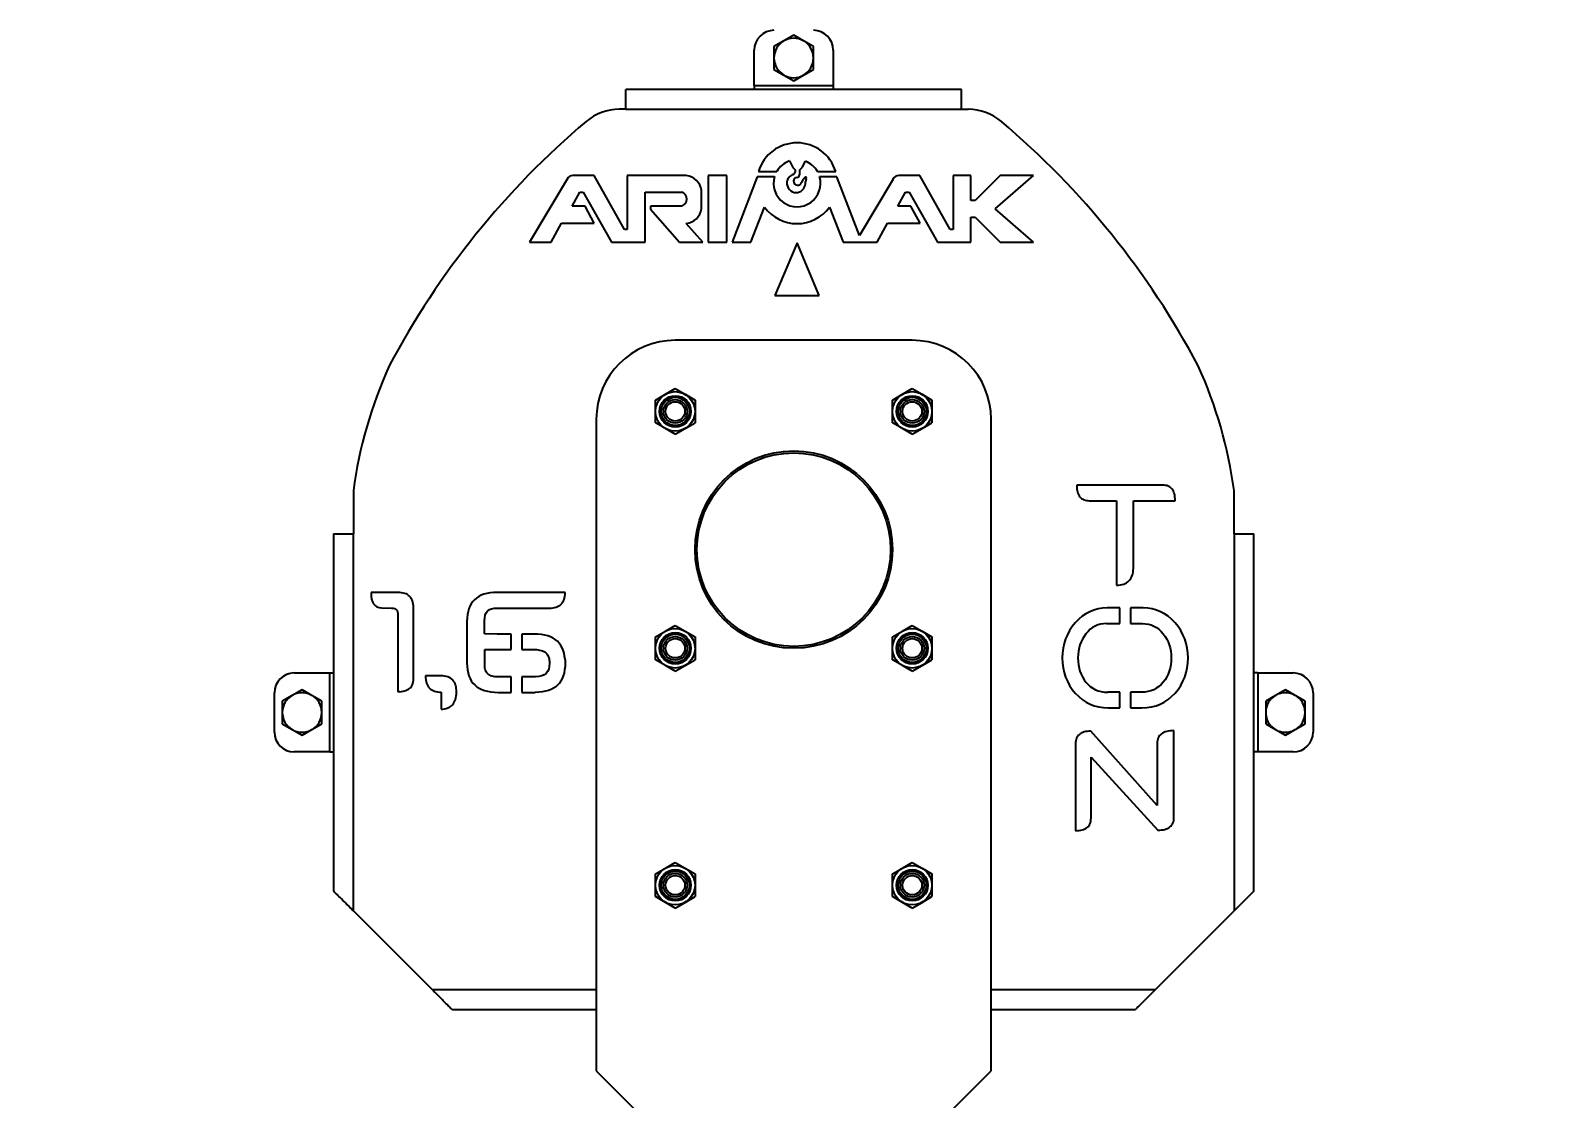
# Model space of a CAD drawing. Header units: centimetres. Extents: x 470464 to 524273, y 49611 to 59074.
# Drawn here: x 505228.55 to 505266.98, y 50262 to 50289.05 of the extents above; entities that cross this region are included whole.
import ezdxf

# ---------------------------------------------------------------- set-up
doc = ezdxf.new("R2010")
doc.units = ezdxf.units.CM
doc.header["$MEASUREMENT"] = 0
doc.layers.add('S-COLS-STEL', color=3, linetype='Continuous', lineweight=9)
doc.layers.add('vinç', color=7, linetype='Continuous')
doc.styles.add('TS-FREA-GENL', font='calibri.ttf', dxfattribs={"width": 0.7})

# ---------------------------------------------------------------- blocks, each defined once
blk = doc.blocks.new('dfdskytjhtdfxzgresdjkyu')
at = {"color": 2, "linetype": 'Continuous', "lineweight": 25}
for p, q in [((417929.459, 68970.207), (417929.209, 68970.063)), ((417929.709, 68970.063), (417929.459, 68970.207)), ((417928.459, 68968.93), (417928.459, 68969.83)), ((417929.209, 68970.063), (417928.959, 68969.918)), ((417928.959, 68969.918), (417928.959, 68969.63)), ((417929.959, 68969.918), (417929.709, 68970.063)), ((417929.959, 68969.63), (417929.959, 68969.918)), ((417930.459, 68969.83), (417930.459, 68968.93)), ((417928.959, 68969.63), (417928.959, 68969.341)), ((417928.959, 68969.341), (417929.209, 68969.197)), ((417929.709, 68969.197), (417929.959, 68969.341)), ((417929.959, 68969.341), (417929.959, 68969.63)), ((417929.209, 68969.197), (417929.459, 68969.052)), ((417929.459, 68969.052), (417929.709, 68969.197)), ((417933.709, 68968.83), (417925.209, 68968.83)), ((417925.209, 68968.33), (417925.209, 68968.83)), ((417928.459, 68968.93), (417928.459, 68968.83)), ((417928.459, 68968.93), (417930.459, 68968.93)), ((417930.459, 68968.93), (417930.459, 68968.83)), ((417933.709, 68968.33), (417933.709, 68968.83)), ((417925.209, 68968.33), (417925.042, 68968.33)), ((417925.209, 68968.33), (417933.709, 68968.33)), ((417933.709, 68968.33), (417933.876, 68968.33)), ((417924.402, 68966.651), (417923.869, 68966.651)), ((417925.171, 68965.284), (417924.402, 68966.651)), ((417925.245, 68966.651), (417925.245, 68965.284)), ((417926.739, 68966.651), (417925.245, 68966.651)), ((417927.294, 68966.651), (417927.294, 68964.964)), ((417927.764, 68966.651), (417927.294, 68966.651)), ((417927.764, 68964.964), (417927.764, 68966.651)), ((417928.564, 68966.756), (417929.027, 68966.756)), ((417929.348, 68967.021), (417929.44, 68966.86)), ((417929.493, 68966.801), (417929.493, 68966.74)), ((417929.616, 68966.714), (417929.616, 68966.801)), ((417929.669, 68966.86), (417929.757, 68967.014)), ((417930.059, 68966.756), (417930.521, 68966.756)), ((417932.654, 68966.651), (417932.12, 68966.651)), ((417933.422, 68965.284), (417932.654, 68966.651)), ((417933.497, 68966.651), (417933.497, 68965.284)), ((417933.945, 68966.651), (417933.497, 68966.651)), ((417933.945, 68966.018), (417933.945, 68966.651)), ((417934.687, 68966.651), (417934.054, 68966.018)), ((417934.561, 68965.807), (417935.528, 68966.651)), ((417935.528, 68966.651), (417934.687, 68966.651)), ((417923.721, 68966.563), (417922.769, 68964.964)), ((417927.126, 68965.81), (417927.126, 68966.28)), ((417928.534, 68966.624), (417927.9, 68964.964)), ((417928.97, 68966.624), (417928.534, 68966.624)), ((417930.552, 68966.624), (417930.115, 68966.624)), ((417931.121, 68965.131), (417930.552, 68966.624)), ((417931.973, 68966.563), (417931.121, 68965.131)), ((417923.845, 68965.88), (417924.041, 68966.234)), ((417924.174, 68965.88), (417923.845, 68965.88)), ((417924.041, 68966.234), (417924.13, 68966.234)), ((417924.13, 68966.234), (417924.845, 68964.964)), ((417924.405, 68965.444), (417924.174, 68965.88)), ((417925.693, 68966.234), (417926.625, 68966.234)), ((417925.693, 68964.964), (417925.693, 68966.234)), ((417926.625, 68965.88), (417925.833, 68965.88)), ((417925.833, 68965.88), (417925.833, 68965.799)), ((417932.097, 68965.88), (417932.293, 68966.234)), ((417932.426, 68965.88), (417932.097, 68965.88)), ((417932.293, 68966.234), (417932.382, 68966.234)), ((417932.382, 68966.234), (417933.096, 68964.964)), ((417932.656, 68965.444), (417932.426, 68965.88)), ((417934.054, 68966.018), (417933.945, 68966.018)), ((417925.833, 68965.799), (417926.564, 68964.964)), ((417928.373, 68964.964), (417928.72, 68965.851)), ((417930.366, 68965.851), (417930.712, 68964.964)), ((417933.945, 68965.597), (417934.054, 68965.597)), ((417933.945, 68964.964), (417933.945, 68965.597)), ((417934.054, 68965.597), (417934.687, 68964.964)), ((417935.528, 68964.964), (417934.561, 68965.807)), ((417923.32, 68964.964), (417923.58, 68965.444)), ((417923.58, 68965.444), (417924.405, 68965.444)), ((417925.245, 68965.284), (417925.171, 68965.284)), ((417927.155, 68964.964), (417926.739, 68965.44)), ((417931.572, 68964.964), (417931.832, 68965.444)), ((417931.832, 68965.444), (417932.656, 68965.444)), ((417933.497, 68965.284), (417933.422, 68965.284)), ((417922.769, 68964.964), (417923.32, 68964.964)), ((417924.845, 68964.964), (417925.693, 68964.964)), ((417926.564, 68964.964), (417927.155, 68964.964)), ((417927.294, 68964.964), (417927.764, 68964.964)), ((417927.9, 68964.964), (417928.373, 68964.964)), ((417929.543, 68964.952), (417928.984, 68963.612)), ((417930.102, 68963.612), (417929.543, 68964.952)), ((417930.712, 68964.964), (417931.572, 68964.964)), ((417933.096, 68964.964), (417933.945, 68964.964)), ((417934.687, 68964.964), (417935.528, 68964.964)), ((417928.984, 68963.612), (417930.102, 68963.612)), ((417932.459, 68962.48), (417926.459, 68962.48)), ((417925.959, 68960.968), (417926.209, 68961.113)), ((417925.959, 68960.68), (417925.959, 68960.968)), ((417926.209, 68961.113), (417926.459, 68961.257)), ((417926.459, 68961.257), (417926.709, 68961.113)), ((417926.709, 68961.113), (417926.959, 68960.968)), ((417926.959, 68960.968), (417926.959, 68960.68)), ((417931.959, 68960.968), (417932.209, 68961.113)), ((417931.959, 68960.68), (417931.959, 68960.968)), ((417932.209, 68961.113), (417932.459, 68961.257)), ((417932.459, 68961.257), (417932.709, 68961.113)), ((417932.709, 68961.113), (417932.959, 68960.968)), ((417932.959, 68960.968), (417932.959, 68960.68)), ((417925.959, 68960.391), (417925.959, 68960.68)), ((417926.959, 68960.68), (417926.959, 68960.391)), ((417931.959, 68960.391), (417931.959, 68960.68)), ((417932.959, 68960.68), (417932.959, 68960.391)), ((417924.459, 68960.48), (417924.459, 68943.98)), ((417926.209, 68960.247), (417925.959, 68960.391)), ((417926.459, 68960.102), (417926.209, 68960.247)), ((417926.459, 68960.102), (417926.709, 68960.247)), ((417926.709, 68960.247), (417926.959, 68960.391)), ((417932.209, 68960.247), (417931.959, 68960.391)), ((417932.459, 68960.102), (417932.209, 68960.247)), ((417932.459, 68960.102), (417932.709, 68960.247)), ((417932.709, 68960.247), (417932.959, 68960.391)), ((417934.459, 68943.98), (417934.459, 68960.48)), ((417918.309, 68958.676), (417918.309, 68957.58)), ((417936.624, 68958.813), (417936.625, 68958.765)), ((417938.799, 68958.813), (417936.624, 68958.813)), ((417936.625, 68958.765), (417936.629, 68958.721)), ((417936.629, 68958.721), (417936.635, 68958.679)), ((417936.635, 68958.679), (417936.644, 68958.641)), ((417936.644, 68958.641), (417936.655, 68958.605)), ((417936.655, 68958.605), (417936.669, 68958.573)), ((417938.838, 68958.811), (417938.799, 68958.813)), ((417938.874, 68958.807), (417938.838, 68958.811)), ((417938.907, 68958.799), (417938.874, 68958.807)), ((417938.939, 68958.788), (417938.907, 68958.799)), ((417938.967, 68958.774), (417938.939, 68958.788)), ((417938.993, 68958.757), (417938.967, 68958.774)), ((417939.017, 68958.737), (417938.993, 68958.757)), ((417939.038, 68958.714), (417939.017, 68958.737)), ((417939.057, 68958.688), (417939.038, 68958.714)), ((417939.073, 68958.659), (417939.057, 68958.688)), ((417939.086, 68958.627), (417939.073, 68958.659)), ((417939.098, 68958.591), (417939.086, 68958.627)), ((417939.106, 68958.553), (417939.098, 68958.591)), ((417940.609, 68957.58), (417940.609, 68958.676)), ((417936.669, 68958.573), (417936.685, 68958.544)), ((417936.685, 68958.544), (417936.704, 68958.517)), ((417936.704, 68958.517), (417936.725, 68958.494)), ((417936.725, 68958.494), (417936.749, 68958.474)), ((417936.749, 68958.474), (417936.775, 68958.457)), ((417936.775, 68958.457), (417936.803, 68958.444)), ((417936.803, 68958.444), (417936.834, 68958.433)), ((417936.834, 68958.433), (417936.868, 68958.425)), ((417936.868, 68958.425), (417936.904, 68958.421)), ((417936.904, 68958.421), (417936.943, 68958.419)), ((417936.943, 68958.419), (417937.631, 68958.419)), ((417937.631, 68958.419), (417937.631, 68956.276)), ((417938.058, 68958.419), (417939.118, 68958.419)), ((417938.058, 68956.706), (417938.058, 68958.419)), ((417939.112, 68958.511), (417939.106, 68958.553)), ((417939.117, 68958.467), (417939.112, 68958.511)), ((417939.118, 68958.419), (417939.117, 68958.467)), ((417917.809, 68957.58), (417917.809, 68948.53)), ((417917.809, 68957.58), (417918.309, 68957.58)), ((417918.309, 68948.03), (417918.309, 68957.58)), ((417940.609, 68957.58), (417940.609, 68948.03)), ((417940.609, 68957.58), (417941.109, 68957.58)), ((417941.109, 68948.53), (417941.109, 68957.58)), ((417938.055, 68956.654), (417938.058, 68956.706)), ((417937.631, 68956.276), (417937.682, 68956.279)), ((417937.682, 68956.279), (417937.73, 68956.285)), ((417937.73, 68956.285), (417937.774, 68956.293)), ((417937.774, 68956.293), (417937.815, 68956.306)), ((417937.815, 68956.306), (417937.853, 68956.321)), ((417937.853, 68956.321), (417937.888, 68956.34)), ((417937.888, 68956.34), (417937.92, 68956.362)), ((417937.92, 68956.362), (417937.948, 68956.387)), ((417937.948, 68956.387), (417937.973, 68956.415)), ((417937.973, 68956.415), (417937.994, 68956.447)), ((417937.994, 68956.447), (417938.013, 68956.482)), ((417938.013, 68956.482), (417938.029, 68956.521)), ((417938.029, 68956.521), (417938.041, 68956.562)), ((417938.041, 68956.562), (417938.05, 68956.607)), ((417938.05, 68956.607), (417938.055, 68956.654)), ((417918.758, 68956.093), (417918.76, 68956.003)), ((417919.436, 68956.093), (417918.758, 68956.093)), ((417918.76, 68956.003), (417918.771, 68955.926)), ((417918.771, 68955.926), (417918.791, 68955.86)), ((417919.484, 68956.091), (417919.436, 68956.093)), ((417919.528, 68956.086), (417919.484, 68956.091)), ((417919.57, 68956.079), (417919.528, 68956.086)), ((417919.608, 68956.069), (417919.57, 68956.079)), ((417919.644, 68956.056), (417919.608, 68956.069)), ((417919.676, 68956.039), (417919.644, 68956.056)), ((417919.705, 68956.02), (417919.676, 68956.039)), ((417919.731, 68955.998), (417919.705, 68956.02)), ((417919.754, 68955.972), (417919.731, 68955.998)), ((417919.774, 68955.944), (417919.754, 68955.972)), ((417919.791, 68955.913), (417919.774, 68955.944)), ((417919.805, 68955.879), (417919.791, 68955.913)), ((417921.375, 68955.912), (417921.33, 68955.863)), ((417921.426, 68955.954), (417921.375, 68955.912)), ((417921.482, 68955.992), (417921.426, 68955.954)), ((417921.545, 68956.023), (417921.482, 68955.992)), ((417921.613, 68956.048), (417921.545, 68956.023)), ((417921.687, 68956.068), (417921.613, 68956.048)), ((417921.768, 68956.082), (417921.687, 68956.068)), ((417921.854, 68956.09), (417921.768, 68956.082)), ((417921.946, 68956.093), (417921.854, 68956.09)), ((417923.67, 68956.093), (417921.946, 68956.093)), ((417923.631, 68955.885), (417923.645, 68955.92)), ((417923.645, 68955.92), (417923.655, 68955.959)), ((417923.655, 68955.959), (417923.664, 68956)), ((417923.664, 68956), (417923.668, 68956.045)), ((417923.668, 68956.045), (417923.67, 68956.093)), ((417918.791, 68955.86), (417918.82, 68955.805)), ((417918.82, 68955.805), (417918.857, 68955.763)), ((417918.857, 68955.763), (417918.903, 68955.732)), ((417918.903, 68955.732), (417918.958, 68955.713)), ((417918.958, 68955.713), (417919.021, 68955.705)), ((417919.021, 68955.705), (417919.277, 68955.699)), ((417919.277, 68955.699), (417919.314, 68955.696)), ((417919.314, 68955.696), (417919.346, 68955.689)), ((417919.346, 68955.689), (417919.374, 68955.675)), ((417919.374, 68955.675), (417919.396, 68955.657)), ((417919.396, 68955.657), (417919.413, 68955.634)), ((417919.413, 68955.634), (417919.426, 68955.605)), ((417919.426, 68955.605), (417919.433, 68955.572)), ((417919.433, 68955.572), (417919.436, 68955.533)), ((417919.436, 68955.533), (417919.436, 68953.58)), ((417919.816, 68955.841), (417919.805, 68955.879)), ((417919.824, 68955.801), (417919.816, 68955.841)), ((417919.828, 68955.758), (417919.824, 68955.801)), ((417919.83, 68955.712), (417919.828, 68955.758)), ((417919.83, 68953.902), (417919.83, 68955.712)), ((417921.197, 68955.533), (417921.188, 68955.45)), ((417921.211, 68955.611), (417921.197, 68955.533)), ((417921.232, 68955.682), (417921.211, 68955.611)), ((417921.259, 68955.749), (417921.232, 68955.682)), ((417921.292, 68955.809), (417921.259, 68955.749)), ((417921.33, 68955.863), (417921.292, 68955.809)), ((417921.633, 68955.453), (417921.648, 68955.521)), ((417921.648, 68955.521), (417921.672, 68955.578)), ((417921.672, 68955.578), (417921.707, 68955.624)), ((417921.707, 68955.624), (417921.752, 68955.66)), ((417921.752, 68955.66), (417921.807, 68955.684)), ((417921.807, 68955.684), (417921.871, 68955.697)), ((417921.871, 68955.697), (417921.946, 68955.699)), ((417921.946, 68955.699), (417923.268, 68955.699)), ((417923.268, 68955.699), (417923.317, 68955.7)), ((417923.317, 68955.7), (417923.363, 68955.705)), ((417923.363, 68955.705), (417923.405, 68955.713)), ((417923.405, 68955.713), (417923.444, 68955.723)), ((417923.444, 68955.723), (417923.48, 68955.737)), ((417923.48, 68955.737), (417923.513, 68955.754)), ((417923.513, 68955.754), (417923.543, 68955.774)), ((417923.543, 68955.774), (417923.569, 68955.797)), ((417923.569, 68955.797), (417923.593, 68955.823)), ((417923.593, 68955.823), (417923.613, 68955.853)), ((417923.613, 68955.853), (417923.631, 68955.885)), ((417936.857, 68955.556), (417936.763, 68955.491)), ((417936.956, 68955.608), (417936.857, 68955.556)), ((417937.059, 68955.649), (417936.956, 68955.608)), ((417937.167, 68955.679), (417937.059, 68955.649)), ((417937.279, 68955.697), (417937.167, 68955.679)), ((417937.397, 68955.702), (417937.279, 68955.697)), ((417937.716, 68955.702), (417937.397, 68955.702)), ((417937.716, 68955.308), (417937.716, 68955.702)), ((417937.986, 68955.702), (417937.986, 68955.308)), ((417938.304, 68955.702), (417937.986, 68955.702)), ((417938.422, 68955.697), (417938.304, 68955.702)), ((417938.534, 68955.679), (417938.422, 68955.697)), ((417938.642, 68955.649), (417938.534, 68955.679)), ((417938.745, 68955.608), (417938.642, 68955.649)), ((417938.844, 68955.556), (417938.745, 68955.608)), ((417938.939, 68955.491), (417938.844, 68955.556)), ((417921.188, 68955.45), (417921.185, 68955.361)), ((417921.185, 68955.361), (417921.185, 68954.311)), ((417921.628, 68955.374), (417921.633, 68955.453)), ((417921.628, 68955.046), (417921.628, 68955.374)), ((417926.209, 68955.113), (417926.459, 68955.257)), ((417926.459, 68955.257), (417926.709, 68955.113)), ((417932.209, 68955.113), (417932.459, 68955.257)), ((417932.459, 68955.257), (417932.709, 68955.113)), ((417936.445, 68955.13), (417936.388, 68955.025)), ((417936.512, 68955.23), (417936.445, 68955.13)), ((417936.589, 68955.326), (417936.512, 68955.23)), ((417936.674, 68955.415), (417936.589, 68955.326)), ((417936.763, 68955.491), (417936.674, 68955.415)), ((417936.967, 68955.162), (417936.911, 68955.11)), ((417937.028, 68955.207), (417936.967, 68955.162)), ((417937.092, 68955.244), (417937.028, 68955.207)), ((417937.159, 68955.272), (417937.092, 68955.244)), ((417937.229, 68955.292), (417937.159, 68955.272)), ((417937.304, 68955.304), (417937.229, 68955.292)), ((417937.382, 68955.308), (417937.304, 68955.304)), ((417937.382, 68955.308), (417937.716, 68955.308)), ((417937.986, 68955.308), (417938.289, 68955.308)), ((417938.289, 68955.308), (417938.367, 68955.304)), ((417938.367, 68955.304), (417938.442, 68955.292)), ((417938.442, 68955.292), (417938.513, 68955.272)), ((417938.513, 68955.272), (417938.58, 68955.244)), ((417938.58, 68955.244), (417938.643, 68955.207)), ((417938.643, 68955.207), (417938.703, 68955.162)), ((417938.703, 68955.162), (417938.76, 68955.11)), ((417939.028, 68955.415), (417938.939, 68955.491)), ((417939.113, 68955.326), (417939.028, 68955.415)), ((417939.191, 68955.23), (417939.113, 68955.326)), ((417939.258, 68955.13), (417939.191, 68955.23)), ((417939.315, 68955.025), (417939.258, 68955.13)), ((417921.953, 68955.042), (417921.628, 68955.046)), ((417922.301, 68955.042), (417921.953, 68955.042)), ((417922.301, 68954.649), (417922.301, 68955.042)), ((417922.571, 68955.042), (417922.571, 68954.649)), ((417922.888, 68955.042), (417922.571, 68955.042)), ((417922.983, 68955.039), (417922.888, 68955.042)), ((417923.071, 68955.031), (417922.983, 68955.039)), ((417923.153, 68955.017), (417923.071, 68955.031)), ((417923.23, 68954.996), (417923.153, 68955.017)), ((417923.3, 68954.971), (417923.23, 68954.996)), ((417923.364, 68954.939), (417923.3, 68954.971)), ((417923.422, 68954.902), (417923.364, 68954.939)), ((417923.474, 68954.859), (417923.422, 68954.902)), ((417923.52, 68954.81), (417923.474, 68954.859)), ((417923.56, 68954.755), (417923.52, 68954.81)), ((417923.593, 68954.695), (417923.56, 68954.755)), ((417925.959, 68954.968), (417926.209, 68955.113)), ((417925.959, 68954.68), (417925.959, 68954.968)), ((417926.709, 68955.113), (417926.959, 68954.968)), ((417926.959, 68954.968), (417926.959, 68954.68)), ((417931.959, 68954.968), (417932.209, 68955.113)), ((417931.959, 68954.68), (417931.959, 68954.968)), ((417932.709, 68955.113), (417932.959, 68954.968)), ((417932.959, 68954.968), (417932.959, 68954.68)), ((417936.306, 68954.802), (417936.281, 68954.684)), ((417936.342, 68954.916), (417936.306, 68954.802)), ((417936.388, 68955.025), (417936.342, 68954.916)), ((417936.705, 68954.767), (417936.683, 68954.689)), ((417936.734, 68954.842), (417936.705, 68954.767)), ((417936.769, 68954.913), (417936.734, 68954.842)), ((417936.811, 68954.983), (417936.769, 68954.913)), ((417936.858, 68955.049), (417936.811, 68954.983)), ((417936.911, 68955.11), (417936.858, 68955.049)), ((417938.76, 68955.11), (417938.813, 68955.049)), ((417938.813, 68955.049), (417938.861, 68954.983)), ((417938.861, 68954.983), (417938.902, 68954.913)), ((417938.902, 68954.913), (417938.937, 68954.842)), ((417938.937, 68954.842), (417938.966, 68954.767)), ((417938.966, 68954.767), (417938.988, 68954.689)), ((417939.361, 68954.916), (417939.315, 68955.025)), ((417939.397, 68954.802), (417939.361, 68954.916)), ((417939.423, 68954.684), (417939.397, 68954.802)), ((417921.635, 68954.649), (417922.301, 68954.649)), ((417921.635, 68954.304), (417921.635, 68954.649)), ((417922.571, 68954.649), (417922.895, 68954.649)), ((417922.895, 68954.649), (417922.942, 68954.647)), ((417922.942, 68954.647), (417922.985, 68954.643)), ((417922.985, 68954.643), (417923.025, 68954.636)), ((417923.025, 68954.636), (417923.062, 68954.627)), ((417923.062, 68954.627), (417923.096, 68954.615)), ((417923.096, 68954.615), (417923.127, 68954.6)), ((417923.127, 68954.6), (417923.155, 68954.582)), ((417923.155, 68954.582), (417923.181, 68954.562)), ((417923.181, 68954.562), (417923.203, 68954.539)), ((417923.203, 68954.539), (417923.223, 68954.514)), ((417923.223, 68954.514), (417923.239, 68954.485)), ((417923.239, 68954.485), (417923.252, 68954.455)), ((417923.252, 68954.455), (417923.263, 68954.421)), ((417923.263, 68954.421), (417923.27, 68954.385)), ((417923.27, 68954.385), (417923.274, 68954.345)), ((417923.621, 68954.629), (417923.593, 68954.695)), ((417923.642, 68954.557), (417923.621, 68954.629)), ((417923.658, 68954.48), (417923.642, 68954.557)), ((417923.667, 68954.397), (417923.658, 68954.48)), ((417923.667, 68954.397), (417923.67, 68954.307)), ((417925.959, 68954.391), (417925.959, 68954.68)), ((417926.209, 68954.247), (417925.959, 68954.391)), ((417926.709, 68954.247), (417926.959, 68954.391)), ((417926.959, 68954.68), (417926.959, 68954.391)), ((417931.959, 68954.391), (417931.959, 68954.68)), ((417932.209, 68954.247), (417931.959, 68954.391)), ((417932.709, 68954.247), (417932.959, 68954.391)), ((417932.959, 68954.68), (417932.959, 68954.391)), ((417936.265, 68954.562), (417936.26, 68954.435)), ((417936.26, 68954.435), (417936.265, 68954.308)), ((417936.281, 68954.684), (417936.265, 68954.562)), ((417936.657, 68954.525), (417936.654, 68954.439)), ((417936.654, 68954.439), (417936.657, 68954.349)), ((417936.667, 68954.608), (417936.657, 68954.525)), ((417936.683, 68954.689), (417936.667, 68954.608)), ((417938.988, 68954.689), (417939.004, 68954.608)), ((417939.004, 68954.608), (417939.014, 68954.525)), ((417939.014, 68954.525), (417939.017, 68954.439)), ((417939.017, 68954.439), (417939.014, 68954.349)), ((417939.439, 68954.562), (417939.423, 68954.684)), ((417939.444, 68954.435), (417939.439, 68954.562)), ((417939.439, 68954.308), (417939.444, 68954.435)), ((417916.809, 68954.055), (417917.709, 68954.055)), ((417917.709, 68952.055), (417917.709, 68954.055)), ((417917.709, 68954.055), (417917.809, 68954.055)), ((417920.132, 68953.984), (417920.135, 68953.934)), ((417920.527, 68953.981), (417920.132, 68953.984)), ((417920.574, 68953.979), (417920.527, 68953.981)), ((417920.619, 68953.975), (417920.574, 68953.979)), ((417920.661, 68953.966), (417920.619, 68953.975)), ((417921.185, 68954.311), (417921.188, 68954.221)), ((417921.188, 68954.221), (417921.197, 68954.136)), ((417921.197, 68954.136), (417921.212, 68954.058)), ((417921.212, 68954.058), (417921.234, 68953.985)), ((417921.234, 68953.985), (417921.262, 68953.918)), ((417921.634, 68954.26), (417921.635, 68954.304)), ((417921.637, 68954.219), (417921.634, 68954.26)), ((417921.641, 68954.18), (417921.637, 68954.219)), ((417921.649, 68954.145), (417921.641, 68954.18)), ((417921.66, 68954.113), (417921.649, 68954.145)), ((417921.674, 68954.084), (417921.66, 68954.113)), ((417921.691, 68954.058), (417921.674, 68954.084)), ((417921.711, 68954.035), (417921.691, 68954.058)), ((417921.734, 68954.015), (417921.711, 68954.035)), ((417921.761, 68953.998), (417921.734, 68954.015)), ((417921.79, 68953.984), (417921.761, 68953.998)), ((417921.822, 68953.973), (417921.79, 68953.984)), ((417921.858, 68953.965), (417921.822, 68953.973)), ((417923.078, 68953.981), (417923.006, 68953.965)), ((417923.138, 68954.008), (417923.078, 68953.981)), ((417923.188, 68954.045), (417923.138, 68954.008)), ((417923.226, 68954.094), (417923.188, 68954.045)), ((417923.254, 68954.153), (417923.226, 68954.094)), ((417923.27, 68954.223), (417923.254, 68954.153)), ((417923.276, 68954.304), (417923.27, 68954.223)), ((417923.274, 68954.345), (417923.276, 68954.304)), ((417923.623, 68953.981), (417923.596, 68953.915)), ((417923.643, 68954.054), (417923.623, 68953.981)), ((417923.658, 68954.133), (417923.643, 68954.054)), ((417923.667, 68954.217), (417923.658, 68954.133)), ((417923.67, 68954.307), (417923.667, 68954.217)), ((417926.459, 68954.102), (417926.209, 68954.247)), ((417926.459, 68954.102), (417926.709, 68954.247)), ((417932.459, 68954.102), (417932.209, 68954.247)), ((417932.459, 68954.102), (417932.709, 68954.247)), ((417936.265, 68954.308), (417936.281, 68954.185)), ((417936.281, 68954.185), (417936.306, 68954.067)), ((417936.306, 68954.067), (417936.342, 68953.953)), ((417936.657, 68954.349), (417936.667, 68954.263)), ((417936.667, 68954.263), (417936.683, 68954.181)), ((417936.683, 68954.181), (417936.705, 68954.102)), ((417936.705, 68954.102), (417936.734, 68954.026)), ((417936.734, 68954.026), (417936.769, 68953.955)), ((417938.937, 68954.026), (417938.902, 68953.955)), ((417938.966, 68954.102), (417938.937, 68954.026)), ((417938.988, 68954.181), (417938.966, 68954.102)), ((417939.004, 68954.263), (417938.988, 68954.181)), ((417939.014, 68954.349), (417939.004, 68954.263)), ((417939.361, 68953.953), (417939.397, 68954.067)), ((417939.397, 68954.067), (417939.423, 68954.185)), ((417939.423, 68954.185), (417939.439, 68954.308)), ((417941.209, 68954.055), (417941.109, 68954.055)), ((417941.209, 68954.055), (417941.209, 68952.055)), ((417941.209, 68954.055), (417942.109, 68954.055)), ((417917.009, 68953.632), (417916.759, 68953.488)), ((417917.259, 68953.488), (417917.009, 68953.632)), ((417919.483, 68953.581), (417919.527, 68953.585)), ((417919.527, 68953.585), (417919.569, 68953.592)), ((417919.569, 68953.592), (417919.607, 68953.6)), ((417919.607, 68953.6), (417919.642, 68953.612)), ((417919.642, 68953.612), (417919.674, 68953.625)), ((417919.674, 68953.625), (417919.704, 68953.642)), ((417919.704, 68953.642), (417919.73, 68953.661)), ((417919.73, 68953.661), (417919.753, 68953.682)), ((417919.753, 68953.682), (417919.773, 68953.706)), ((417919.773, 68953.706), (417919.79, 68953.733)), ((417919.79, 68953.733), (417919.804, 68953.761)), ((417919.804, 68953.761), (417919.815, 68953.793)), ((417919.815, 68953.793), (417919.823, 68953.827)), ((417919.823, 68953.827), (417919.828, 68953.863)), ((417919.828, 68953.863), (417919.83, 68953.902)), ((417920.135, 68953.934), (417920.14, 68953.886)), ((417920.14, 68953.886), (417920.148, 68953.842)), ((417920.148, 68953.842), (417920.16, 68953.801)), ((417920.16, 68953.801), (417920.174, 68953.764)), ((417920.174, 68953.764), (417920.192, 68953.73)), ((417920.192, 68953.73), (417920.212, 68953.699)), ((417920.212, 68953.699), (417920.236, 68953.672)), ((417920.236, 68953.672), (417920.263, 68953.648)), ((417920.263, 68953.648), (417920.292, 68953.627)), ((417920.292, 68953.627), (417920.325, 68953.61)), ((417920.325, 68953.61), (417920.361, 68953.596)), ((417920.361, 68953.596), (417920.4, 68953.585)), ((417920.4, 68953.585), (417920.441, 68953.577)), ((417920.7, 68953.955), (417920.661, 68953.966)), ((417920.735, 68953.941), (417920.7, 68953.955)), ((417920.767, 68953.923), (417920.735, 68953.941)), ((417920.797, 68953.903), (417920.767, 68953.923)), ((417920.823, 68953.879), (417920.797, 68953.903)), ((417920.846, 68953.852), (417920.823, 68953.879)), ((417920.866, 68953.821), (417920.846, 68953.852)), ((417920.883, 68953.788), (417920.866, 68953.821)), ((417920.897, 68953.751), (417920.883, 68953.788)), ((417920.908, 68953.712), (417920.897, 68953.751)), ((417920.915, 68953.669), (417920.908, 68953.712)), ((417920.92, 68953.622), (417920.915, 68953.669)), ((417920.922, 68953.573), (417920.92, 68953.622)), ((417921.262, 68953.918), (417921.295, 68953.857)), ((417921.295, 68953.857), (417921.336, 68953.801)), ((417921.336, 68953.801), (417921.382, 68953.752)), ((417921.382, 68953.752), (417921.434, 68953.708)), ((417921.434, 68953.708), (417921.493, 68953.67)), ((417921.493, 68953.67), (417921.558, 68953.638)), ((417921.558, 68953.638), (417921.629, 68953.612)), ((417921.629, 68953.612), (417921.706, 68953.592)), ((417921.706, 68953.592), (417921.789, 68953.577)), ((417921.896, 68953.96), (417921.858, 68953.965)), ((417921.937, 68953.958), (417921.896, 68953.96)), ((417921.982, 68953.959), (417921.937, 68953.958)), ((417922.301, 68953.959), (417921.982, 68953.959)), ((417922.301, 68953.565), (417922.301, 68953.959)), ((417922.571, 68953.959), (417922.571, 68953.565)), ((417922.923, 68953.959), (417922.571, 68953.959)), ((417923.006, 68953.965), (417922.923, 68953.959)), ((417923.172, 68953.591), (417923.092, 68953.576)), ((417923.246, 68953.611), (417923.172, 68953.591)), ((417923.313, 68953.636), (417923.246, 68953.611)), ((417923.375, 68953.668), (417923.313, 68953.636)), ((417923.431, 68953.706), (417923.375, 68953.668)), ((417923.481, 68953.749), (417923.431, 68953.706)), ((417923.525, 68953.798), (417923.481, 68953.749)), ((417923.564, 68953.854), (417923.525, 68953.798)), ((417923.596, 68953.915), (417923.564, 68953.854)), ((417936.342, 68953.953), (417936.388, 68953.844)), ((417936.388, 68953.844), (417936.445, 68953.74)), ((417936.445, 68953.74), (417936.512, 68953.64)), ((417936.512, 68953.64), (417936.589, 68953.545)), ((417936.769, 68953.955), (417936.811, 68953.886)), ((417936.811, 68953.886), (417936.858, 68953.821)), ((417936.858, 68953.821), (417936.912, 68953.762)), ((417936.912, 68953.762), (417936.969, 68953.711)), ((417936.969, 68953.711), (417937.032, 68953.667)), ((417937.032, 68953.667), (417937.098, 68953.632)), ((417937.098, 68953.632), (417937.169, 68953.604)), ((417937.169, 68953.604), (417937.245, 68953.585)), ((417937.245, 68953.585), (417937.325, 68953.573)), ((417938.426, 68953.585), (417938.346, 68953.573)), ((417938.502, 68953.604), (417938.426, 68953.585)), ((417938.573, 68953.632), (417938.502, 68953.604)), ((417938.639, 68953.667), (417938.573, 68953.632)), ((417938.702, 68953.711), (417938.639, 68953.667)), ((417938.759, 68953.762), (417938.702, 68953.711)), ((417938.813, 68953.821), (417938.759, 68953.762)), ((417938.861, 68953.886), (417938.813, 68953.821)), ((417938.902, 68953.955), (417938.861, 68953.886)), ((417939.113, 68953.545), (417939.191, 68953.64)), ((417939.191, 68953.64), (417939.258, 68953.74)), ((417939.258, 68953.74), (417939.315, 68953.844)), ((417939.315, 68953.844), (417939.361, 68953.953)), ((417941.909, 68953.632), (417941.659, 68953.488)), ((417942.159, 68953.488), (417941.909, 68953.632)), ((417916.309, 68952.555), (417916.309, 68953.555)), ((417916.759, 68953.488), (417916.509, 68953.343)), ((417916.509, 68953.343), (417916.509, 68953.055)), ((417917.509, 68953.343), (417917.259, 68953.488)), ((417917.509, 68953.055), (417917.509, 68953.343)), ((417919.483, 68953.581), (417919.436, 68953.58)), ((417920.441, 68953.577), (417920.486, 68953.573)), ((417920.486, 68953.573), (417920.534, 68953.573)), ((417920.534, 68953.573), (417920.527, 68953.136)), ((417920.732, 68953.185), (417920.764, 68953.204)), ((417920.764, 68953.204), (417920.793, 68953.226)), ((417920.793, 68953.226), (417920.82, 68953.252)), ((417920.82, 68953.252), (417920.843, 68953.281)), ((417920.843, 68953.281), (417920.863, 68953.313)), ((417920.863, 68953.313), (417920.88, 68953.349)), ((417920.88, 68953.349), (417920.894, 68953.387)), ((417920.894, 68953.387), (417920.906, 68953.429)), ((417920.906, 68953.429), (417920.914, 68953.473)), ((417920.914, 68953.473), (417920.919, 68953.521)), ((417920.919, 68953.521), (417920.922, 68953.573)), ((417921.789, 68953.577), (417921.879, 68953.569)), ((417921.879, 68953.569), (417921.974, 68953.565)), ((417921.974, 68953.565), (417922.301, 68953.565)), ((417922.571, 68953.565), (417922.915, 68953.565)), ((417923.007, 68953.568), (417922.915, 68953.565)), ((417923.092, 68953.576), (417923.007, 68953.568)), ((417936.589, 68953.545), (417936.674, 68953.459)), ((417936.674, 68953.459), (417936.765, 68953.383)), ((417936.765, 68953.383), (417936.861, 68953.32)), ((417936.861, 68953.32), (417936.962, 68953.268)), ((417936.962, 68953.268), (417937.069, 68953.227)), ((417937.069, 68953.227), (417937.182, 68953.198)), ((417937.325, 68953.573), (417937.409, 68953.569)), ((417937.716, 68953.569), (417937.409, 68953.569)), ((417937.716, 68953.175), (417937.716, 68953.569)), ((417937.986, 68953.569), (417937.986, 68953.175)), ((417938.262, 68953.569), (417937.986, 68953.569)), ((417938.346, 68953.573), (417938.262, 68953.569)), ((417938.519, 68953.198), (417938.632, 68953.227)), ((417938.632, 68953.227), (417938.739, 68953.268)), ((417938.739, 68953.268), (417938.84, 68953.32)), ((417938.84, 68953.32), (417938.937, 68953.383)), ((417938.937, 68953.383), (417939.027, 68953.459)), ((417939.027, 68953.459), (417939.113, 68953.545)), ((417941.659, 68953.488), (417941.409, 68953.343)), ((417941.409, 68953.343), (417941.409, 68953.055)), ((417942.409, 68953.343), (417942.159, 68953.488)), ((417942.409, 68953.055), (417942.409, 68953.343)), ((417942.609, 68953.555), (417942.609, 68952.555)), ((417916.509, 68953.055), (417916.509, 68952.766)), ((417917.509, 68952.766), (417917.509, 68953.055)), ((417920.527, 68953.136), (417920.574, 68953.139)), ((417920.574, 68953.139), (417920.618, 68953.146)), ((417920.618, 68953.146), (417920.659, 68953.156)), ((417920.659, 68953.156), (417920.697, 68953.169)), ((417920.697, 68953.169), (417920.732, 68953.185)), ((417937.182, 68953.198), (417937.301, 68953.181)), ((417937.301, 68953.181), (417937.424, 68953.175)), ((417937.424, 68953.175), (417937.716, 68953.175)), ((417937.986, 68953.175), (417938.277, 68953.175)), ((417938.277, 68953.175), (417938.4, 68953.181)), ((417938.4, 68953.181), (417938.519, 68953.198)), ((417941.409, 68953.055), (417941.409, 68952.766)), ((417942.409, 68952.766), (417942.409, 68953.055)), ((417916.509, 68952.766), (417916.759, 68952.622)), ((417916.759, 68952.622), (417917.009, 68952.477)), ((417917.009, 68952.477), (417917.259, 68952.622)), ((417917.259, 68952.622), (417917.509, 68952.766)), ((417936.649, 68952.456), (417936.632, 68952.429)), ((417936.669, 68952.479), (417936.649, 68952.456)), ((417936.691, 68952.501), (417936.669, 68952.479)), ((417936.717, 68952.52), (417936.691, 68952.501)), ((417936.746, 68952.536), (417936.717, 68952.52)), ((417936.777, 68952.55), (417936.746, 68952.536)), ((417936.812, 68952.562), (417936.777, 68952.55)), ((417936.849, 68952.57), (417936.812, 68952.562)), ((417936.89, 68952.576), (417936.849, 68952.57)), ((417936.933, 68952.581), (417936.89, 68952.576)), ((417936.98, 68952.582), (417936.933, 68952.581)), ((417938.661, 68950.702), (417936.98, 68952.582)), ((417938.704, 68952.443), (417938.689, 68952.414)), ((417938.722, 68952.47), (417938.704, 68952.443)), ((417938.744, 68952.493), (417938.722, 68952.47)), ((417938.769, 68952.515), (417938.744, 68952.493)), ((417938.798, 68952.534), (417938.769, 68952.515)), ((417938.829, 68952.55), (417938.798, 68952.534)), ((417938.864, 68952.564), (417938.829, 68952.55)), ((417938.902, 68952.575), (417938.864, 68952.564)), ((417938.943, 68952.584), (417938.902, 68952.575)), ((417938.988, 68952.59), (417938.943, 68952.584)), ((417939.036, 68952.594), (417938.988, 68952.59)), ((417939.087, 68952.595), (417939.036, 68952.594)), ((417939.087, 68950.394), (417939.087, 68952.595)), ((417941.409, 68952.766), (417941.659, 68952.622)), ((417941.659, 68952.622), (417941.909, 68952.477)), ((417941.909, 68952.477), (417942.159, 68952.622)), ((417942.159, 68952.622), (417942.409, 68952.766)), ((417917.709, 68952.055), (417916.809, 68952.055)), ((417917.709, 68952.055), (417917.809, 68952.055)), ((417936.595, 68952.298), (417936.593, 68952.259)), ((417936.593, 68952.259), (417936.593, 68950.062)), ((417936.6, 68952.335), (417936.595, 68952.298)), ((417936.608, 68952.369), (417936.6, 68952.335)), ((417936.619, 68952.401), (417936.608, 68952.369)), ((417936.632, 68952.429), (417936.619, 68952.401)), ((417938.663, 68952.312), (417938.661, 68952.273)), ((417938.661, 68952.273), (417938.661, 68950.702)), ((417938.668, 68952.349), (417938.663, 68952.312)), ((417938.677, 68952.383), (417938.668, 68952.349)), ((417938.689, 68952.414), (417938.677, 68952.383)), ((417941.209, 68952.055), (417941.109, 68952.055)), ((417942.109, 68952.055), (417941.209, 68952.055)), ((417936.987, 68951.927), (417938.681, 68950.075)), ((417936.987, 68950.38), (417936.987, 68951.927)), ((417936.861, 68950.123), (417936.887, 68950.141)), ((417936.887, 68950.141), (417936.91, 68950.162)), ((417936.91, 68950.162), (417936.93, 68950.186)), ((417936.93, 68950.186), (417936.947, 68950.212)), ((417936.947, 68950.212), (417936.961, 68950.241)), ((417936.961, 68950.241), (417936.972, 68950.272)), ((417936.972, 68950.272), (417936.98, 68950.305)), ((417936.98, 68950.305), (417936.985, 68950.342)), ((417936.985, 68950.342), (417936.987, 68950.38)), ((417938.927, 68950.12), (417938.957, 68950.136)), ((417938.957, 68950.136), (417938.984, 68950.155)), ((417938.984, 68950.155), (417939.008, 68950.176)), ((417939.008, 68950.176), (417939.028, 68950.2)), ((417939.028, 68950.2), (417939.046, 68950.226)), ((417939.046, 68950.226), (417939.061, 68950.254)), ((417939.061, 68950.254), (417939.072, 68950.286)), ((417939.072, 68950.286), (417939.08, 68950.319)), ((417939.08, 68950.319), (417939.085, 68950.355)), ((417939.085, 68950.355), (417939.087, 68950.394)), ((417936.593, 68950.062), (417936.64, 68950.063)), ((417936.64, 68950.063), (417936.684, 68950.067)), ((417936.684, 68950.067), (417936.726, 68950.073)), ((417936.726, 68950.073), (417936.764, 68950.082)), ((417936.764, 68950.082), (417936.799, 68950.093)), ((417936.799, 68950.093), (417936.831, 68950.106)), ((417936.831, 68950.106), (417936.861, 68950.123)), ((417938.681, 68950.075), (417938.729, 68950.076)), ((417938.729, 68950.076), (417938.775, 68950.081)), ((417938.775, 68950.081), (417938.818, 68950.087)), ((417938.818, 68950.087), (417938.857, 68950.095)), ((417938.857, 68950.095), (417938.893, 68950.107)), ((417938.893, 68950.107), (417938.927, 68950.12)), ((417925.959, 68948.968), (417926.209, 68949.113)), ((417926.209, 68949.113), (417926.459, 68949.257)), ((417926.459, 68949.257), (417926.709, 68949.113)), ((417926.709, 68949.113), (417926.959, 68948.968)), ((417931.959, 68948.968), (417932.209, 68949.113)), ((417932.209, 68949.113), (417932.459, 68949.257)), ((417932.459, 68949.257), (417932.709, 68949.113)), ((417932.709, 68949.113), (417932.959, 68948.968)), ((417925.959, 68948.68), (417925.959, 68948.968)), ((417925.959, 68948.391), (417925.959, 68948.68)), ((417926.959, 68948.968), (417926.959, 68948.68)), ((417926.959, 68948.68), (417926.959, 68948.391)), ((417931.959, 68948.68), (417931.959, 68948.968)), ((417931.959, 68948.391), (417931.959, 68948.68)), ((417932.959, 68948.968), (417932.959, 68948.68)), ((417932.959, 68948.68), (417932.959, 68948.391)), ((417926.209, 68948.247), (417925.959, 68948.391)), ((417926.459, 68948.102), (417926.209, 68948.247)), ((417926.459, 68948.102), (417926.709, 68948.247)), ((417926.709, 68948.247), (417926.959, 68948.391)), ((417932.209, 68948.247), (417931.959, 68948.391)), ((417932.459, 68948.102), (417932.209, 68948.247)), ((417932.459, 68948.102), (417932.709, 68948.247)), ((417932.709, 68948.247), (417932.959, 68948.391)), ((417920.309, 68946.03), (417918.309, 68948.03)), ((417938.609, 68946.03), (417940.609, 68948.03)), ((417924.459, 68946.03), (417920.309, 68946.03)), ((417938.609, 68946.03), (417934.459, 68946.03)), ((417920.809, 68945.53), (417924.459, 68945.53)), ((417934.459, 68945.53), (417938.109, 68945.53)), ((417924.459, 68943.98), (417925.709, 68942.73)), ((417933.209, 68942.73), (417934.459, 68943.98))]:
    blk.add_line(p, q, dxfattribs=at)
for centre, radius in [((417926.459, 68960.68), 0.5), ((417926.459, 68960.68), 0.397), ((417926.459, 68960.68), 0.357), ((417926.459, 68960.68), 0.3), ((417926.459, 68960.68), 0.245), ((417932.459, 68960.68), 0.5), ((417932.459, 68960.68), 0.397), ((417932.459, 68960.68), 0.357), ((417932.459, 68960.68), 0.3), ((417932.459, 68960.68), 0.245), ((417929.459, 68957.18), 2.5), ((417929.459, 68957.18), 2.45), ((417926.459, 68954.68), 0.5), ((417932.459, 68954.68), 0.5), ((417926.459, 68954.68), 0.397), ((417926.459, 68954.68), 0.357), ((417926.459, 68954.68), 0.3), ((417926.459, 68954.68), 0.245), ((417932.459, 68954.68), 0.397), ((417932.459, 68954.68), 0.357), ((417932.459, 68954.68), 0.3), ((417932.459, 68954.68), 0.245), ((417926.459, 68948.68), 0.5), ((417926.459, 68948.68), 0.397), ((417926.459, 68948.68), 0.357), ((417926.459, 68948.68), 0.3), ((417932.459, 68948.68), 0.5), ((417932.459, 68948.68), 0.397), ((417932.459, 68948.68), 0.357), ((417932.459, 68948.68), 0.3), ((417926.459, 68948.68), 0.245), ((417932.459, 68948.68), 0.245)]:
    blk.add_circle(centre, radius, dxfattribs=at)
for centre, radius, start, end in [((417928.959, 68969.83), 0.5, 90, 180), ((417929.459, 68969.63), 0.5, 60, 120), ((417929.959, 68969.83), 0.5, 0, 90), ((417929.459, 68969.63), 0.5, 120, 180), ((417929.459, 68969.63), 0.5, 0, 60), ((417929.459, 68969.63), 0.5, 180, 240), ((417929.459, 68969.63), 0.5, 300, 0), ((417929.459, 68969.63), 0.5, 240, 300), ((417925.042, 68967.03), 1.3, 90, 130.2399), ((417933.876, 68967.03), 1.3, 49.7601, 90), ((417937.768, 68951.992), 21, 130.2399, 152.0648), ((417921.15, 68951.992), 21, 27.9352, 49.7601), ((417929.543, 68966.458), 1.023, 16.9375, 163.0625), ((417923.869, 68966.483), 0.168, 90, 151.5794), ((417926.684, 68966.206), 0.448, 9.561, 82.9571), ((417929.543, 68966.458), 0.596, 109.0746, 150.0071), ((417929.519, 68966.455), 0.238, 107.8821, 137.8706), ((417929.605, 68966.954), 0.19, 209.7933, 234.0141), ((417929.425, 68966.747), 0.0687, 287.8821, 354.7622), ((417929.485, 68966.714), 0.131, 316.2376, 0), ((417929.504, 68966.954), 0.19, 305.9859, 330.2067), ((417929.543, 68966.458), 0.596, 29.9929, 68.8952), ((417932.12, 68966.483), 0.168, 90, 151.5794), ((417929.543, 68966.458), 0.596, 163.806, 16.194), ((417929.509, 68966.464), 0.224, 137.8706, 187.018), ((417929.536, 68966.467), 0.251, 187.018, 233.4336), ((417929.521, 68966.448), 0.227, 233.4336, 326.9229), ((417929.561, 68966.511), 0.107, 160.4494, 227.7485), ((417929.541, 68966.518), 0.0856, 92.9549, 160.4494), ((417929.559, 68966.509), 0.104, 227.7485, 297.0534), ((417929.534, 68966.667), 0.0634, 272.9549, 316.2376), ((417929.557, 68966.514), 0.11, 297.0534, 338.6065), ((417930.12, 68966.294), 0.496, 147.6399, 158.6065), ((417929.884, 68966.444), 0.215, 128.5435, 147.6399), ((417929.469, 68966.482), 0.289, 326.9229, 351.816), ((417929.761, 68966.598), 0.018, 15.2732, 128.5435), ((417929.32, 68966.503), 0.44, 351.816, 358.5503), ((417929.992, 68966.486), 0.232, 161.1225, 178.5503), ((417929.642, 68966.606), 0.138, 341.1225, 354.1439), ((417929.749, 68966.595), 0.0299, 354.1439, 15.2732), ((417926.569, 68966.057), 0.185, 287.5353, 72.4647), ((417926.684, 68965.884), 0.448, 277.0429, 350.439), ((417929.543, 68966.458), 1.023, 216.4244, 323.5756), ((417926.459, 68960.48), 2, 90, 180), ((417932.459, 68960.48), 2, 0, 90), ((417929.459, 68957.18), 11.25, 155.5856, 172.3549), ((417929.459, 68957.18), 11.25, 7.6451, 24.4144), ((417916.809, 68953.555), 0.5, 90, 180), ((417942.109, 68953.555), 0.5, 0, 90), ((417917.009, 68953.055), 0.5, 120, 180), ((417917.009, 68953.055), 0.5, 60, 120), ((417917.009, 68953.055), 0.5, 0, 60), ((417941.909, 68953.055), 0.5, 120, 180), ((417941.909, 68953.055), 0.5, 60, 120), ((417941.909, 68953.055), 0.5, 0, 60), ((417917.009, 68953.055), 0.5, 180, 240), ((417917.009, 68953.055), 0.5, 300, 0), ((417941.909, 68953.055), 0.5, 180, 240), ((417941.909, 68953.055), 0.5, 300, 0), ((417916.809, 68952.555), 0.5, 180, 270), ((417917.009, 68953.055), 0.5, 240, 300), ((417941.909, 68953.055), 0.5, 240, 300), ((417942.109, 68952.555), 0.5, 270, 0)]:
    blk.add_arc(centre, radius, start, end, dxfattribs=at)
for points, knots in [([(417918.309, 68948.03), (417918.231, 68948.108), (417918.1, 68948.239), (417917.946, 68948.393), (417917.858, 68948.481), (417917.815, 68948.524), (417917.811, 68948.528), (417917.809, 68948.53)], [0, 0, 0, 0, 0.346598, 0.581513, 0.759086, 0.899775, 1, 1, 1, 1]), ([(417941.109, 68948.53), (417941.108, 68948.529), (417941.106, 68948.527), (417941.079, 68948.5), (417941.006, 68948.427), (417940.872, 68948.293), (417940.729, 68948.15), (417940.635, 68948.056), (417940.609, 68948.03)], [0, 0, 0, 0, 0.062228, 0.187857, 0.352908, 0.577505, 0.884754, 1, 1, 1, 1]), ([(417920.809, 68945.53), (417920.808, 68945.53), (417920.806, 68945.533), (417920.779, 68945.56), (417920.706, 68945.632), (417920.572, 68945.766), (417920.429, 68945.909), (417920.335, 68946.004), (417920.309, 68946.03)], [0, 0, 0, 0, 0.062228, 0.187857, 0.352906, 0.577506, 0.884754, 1, 1, 1, 1]), ([(417938.609, 68946.03), (417938.531, 68945.952), (417938.4, 68945.82), (417938.246, 68945.667), (417938.158, 68945.579), (417938.115, 68945.536), (417938.111, 68945.532), (417938.109, 68945.53)], [0, 0, 0, 0, 0.346598, 0.581512, 0.759087, 0.899776, 1, 1, 1, 1])]:
    blk.add_open_spline(points, degree=3, knots=knots, dxfattribs=at)
blk = doc.blocks.new('DHSETSRDJFDS')
at = {"layer": 'S-COLS-STEL', "color": 2, "insert": (417308.561, 68522.927), "char_height": 25, "width": 1441.56546, "attachment_point": 4, "style": 'TS-FREA-GENL', "bg_fill": 2}
blk.add_mtext('ÇKGKV 1,5 TON', dxfattribs=at)
at = {"layer": 'vinç', "color": 2}
blk.add_blockref('dfdskytjhtdfxzgresdjkyu', (0, -461.225), dxfattribs=at)

msp = doc.modelspace()

# ---------------------------------------------------------------- block references
at = {"layer": 'vinç', "color": 0}
msp.add_blockref('DHSETSRDJFDS', (87318.426, -18220.054), dxfattribs=at)

doc.saveas('drawing.dxf')
